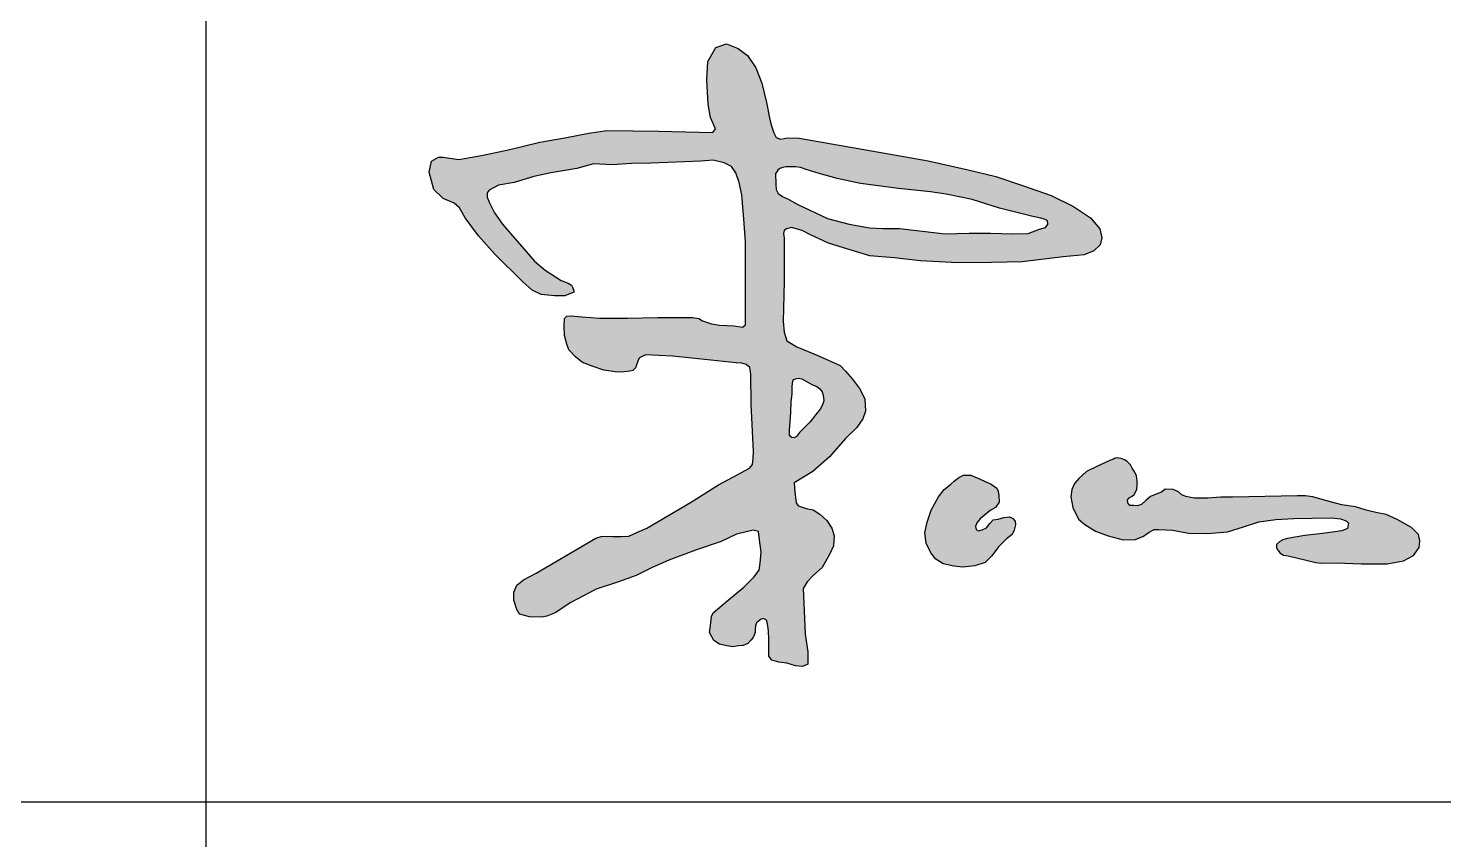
# Model space of a CAD drawing. Extents: x -417156 to 1571408, y 205758 to 1045562.
# Drawn here: x 1565358 to 1568945, y 790860 to 792916 of the extents above; entities that cross this region are included whole.
import ezdxf

# ---------------------------------------------------------------- set-up
doc = ezdxf.new("R2010")
doc.units = 0
doc.header["$LTSCALE"] = 1000
doc.header["$MEASUREMENT"] = 0
doc.layers.get('0').update_dxf_attribs({"linetype": 'CONTINUOUS'})
doc.layers.add('PUB_TITLE', color=4, linetype='CONTINUOUS')

msp = doc.modelspace()

# ---------------------------------------------------------------- hatches: boundary and pattern name
h = msp.add_hatch(color=7)
h.paths.add_polyline_path([(1567273.5, 792384.9), (1567271.4, 792396.8), (1567273.2, 792403.7), (1567278.9, 792408.7), (1567291.8, 792411.7), (1567318.8, 792404.4), (1567340, 792392.9), (1567385.8, 792372.1), (1567434.6, 792356.5), (1567490.7, 792339.9), (1567552.1, 792334.7), (1567618.6, 792327.5), (1567713.2, 792322.3), (1567798.4, 792323.3), (1567876.4, 792324.3), (1567980.4, 792337.4), (1568033.8, 792342.4), (1568057.6, 792352.2), (1568074.1, 792367.8), (1568078.2, 792385.1), (1568073.3, 792408.1), (1568049.4, 792436), (1568006.8, 792464.7), (1567949.5, 792492.7), (1567879.4, 792517.2), (1567809.2, 792540.6), (1567739.1, 792558.1), (1567638.3, 792580.3), (1567494.2, 792606.2), (1567311.1, 792637.7), (1567282.8, 792638.8), (1567263.7, 792635.9), (1567252.7, 792639.4), (1567247, 792651.6), (1567241.2, 792668.9), (1567237.1, 792685.3), (1567228.1, 792728), (1567216.6, 792777.3), (1567201, 792815.9), (1567180.4, 792847.1), (1567156.6, 792865.2), (1567127, 792876.7), (1567099.8, 792867.6), (1567080.1, 792832.3), (1567077.6, 792785.5), (1567080.2, 792724.2), (1567086.7, 792690.5), (1567099.1, 792661.9), (1567092.4, 792652.6), (1567024, 792654.5), (1566955.6, 792655.4), (1566824, 792657.1), (1566777.8, 792650.6), (1566717.7, 792638.6), (1566653.9, 792627.5), (1566578.1, 792609.1), (1566506, 792594.3), (1566448.7, 792584.1), (1566408.9, 792589.7), (1566396.9, 792589.7), (1566379.3, 792579.5), (1566373.8, 792551.8), (1566385, 792508.1), (1566409, 792485), (1566436.8, 792473), (1566450.6, 792461.9), (1566464.5, 792436), (1566498.7, 792390.8), (1566540.3, 792343.7), (1566610, 792274.5), (1566634.2, 792252.6), (1566657.6, 792241.6), (1566691.2, 792238.7), (1566717.5, 792238.7), (1566740.2, 792248.2), (1566739.7, 792251.2), (1566739.4, 792253.4), (1566737.7, 792259), (1566734.1, 792265.4), (1566725.8, 792270.9), (1566708.4, 792277.3), (1566693.4, 792286.4), (1566667.5, 792303.5), (1566640.7, 792326.6), (1566613, 792358), (1566579.7, 792396.8), (1566559.4, 792419.9), (1566539.2, 792448.7), (1566526.4, 792474.4), (1566520.7, 792488.2), (1566520.7, 792499.5), (1566525.2, 792506.3), (1566549.1, 792518.8), (1566588.6, 792526), (1566638.5, 792540.6), (1566682.1, 792549.9), (1566747.6, 792561.3), (1566790.2, 792572.8), (1566836.2, 792570.6), (1566886.1, 792573.7), (1566935, 792574.8), (1567020.2, 792577.9), (1567061.8, 792580), (1567092.9, 792582), (1567121, 792575.8), (1567139.7, 792566.5), (1567151.1, 792549.9), (1567159.4, 792526), (1567165.7, 792494.8), (1567170.9, 792432.5), (1567175, 792376.5), (1567175.6, 792197.9), (1567175, 792165), (1567167.5, 792159.2), (1567146.1, 792162.1), (1567109.6, 792164.4), (1567088.8, 792167.3), (1567066.3, 792175.4), (1567057, 792181.2), (1567040.7, 792183.3), (1566953.4, 792183.3), (1566876.5, 792182.1), (1566805.9, 792181.6), (1566760.8, 792185), (1566733.1, 792187.9), (1566722.1, 792186.8), (1566716.3, 792181), (1566715.7, 792160.8), (1566716.3, 792137.7), (1566722.1, 792115.7), (1566727.3, 792101.3), (1566744.1, 792083.9), (1566762, 792069.5), (1566786.9, 792060.3), (1566815.8, 792049.9), (1566850.4, 792044.8), (1566867.5, 792046), (1566881.9, 792047.3), (1566890, 792049.3), (1566896.1, 792056), (1566900.3, 792067.6), (1566903, 792075.6), (1566906.9, 792081.5), (1566921.6, 792089), (1566991, 792085.4), (1567151.4, 792068.8), (1567165.8, 792067.8), (1567176.7, 792064.9), (1567186.1, 792056.6), (1567188.7, 792039.9), (1567189.7, 791964.1), (1567195.3, 791844.1), (1567194.9, 791826.2), (1567193.3, 791810.8), (1567185, 791802), (1567155.4, 791785.5), (1567106.9, 791759.3), (1567035.4, 791714.9), (1566924.9, 791649.8), (1566900.1, 791638.5), (1566879.2, 791629.5), (1566859.9, 791628.9), (1566838.6, 791628.3), (1566821.3, 791629.9), (1566809.7, 791628.6), (1566796, 791624.5), (1566644.8, 791535.9), (1566612.9, 791518.5), (1566595.9, 791505.6), (1566587.7, 791487.6), (1566587.7, 791467.6), (1566595.9, 791443.5), (1566602.1, 791431.6), (1566627.8, 791425.5), (1566658.7, 791424.5), (1566671.5, 791426.5), (1566692.7, 791435.5), (1566732.2, 791461.4), (1566797, 791494.9), (1566851.2, 791513), (1566898.1, 791529.4), (1566938.4, 791549.9), (1566981.1, 791568.8), (1567051.2, 791595), (1567113.6, 791616.3), (1567152.3, 791634.4), (1567170.4, 791638.5), (1567194.2, 791645.1), (1567208.2, 791641), (1567210.6, 791620.4), (1567214.7, 791589.2), (1567212.3, 791561.3), (1567209.8, 791543.3), (1567196.7, 791526), (1567171.2, 791500.6), (1567131.7, 791468.5), (1567093.6, 791434.8), (1567088.6, 791425.7), (1567086.8, 791403.3), (1567084, 791385.5), (1567094.6, 791365.4), (1567109.6, 791355.4), (1567127.9, 791351.7), (1567143.5, 791349.4), (1567157.2, 791351.2), (1567169.1, 791352.6), (1567181.5, 791357.2), (1567188.8, 791365.9), (1567194.7, 791372.3), (1567199.3, 791385.5), (1567199.3, 791393.3), (1567200.7, 791402), (1567203.4, 791409.7), (1567211.2, 791416.6), (1567214.8, 791418.9), (1567221.2, 791420.7), (1567228.6, 791417), (1567230.9, 791407.4), (1567233.6, 791389.2), (1567233.9, 791368), (1567234.5, 791338.8), (1567234.5, 791325.8), (1567241.7, 791315.4), (1567259.9, 791310.2), (1567280.1, 791307.6), (1567302.2, 791301.1), (1567319.7, 791299.1), (1567333.1, 791305.3), (1567333.1, 791336.8), (1567326.5, 791381.5), (1567322, 791478.8), (1567321.3, 791497.1), (1567331.5, 791513.9), (1567347.6, 791530.7), (1567369.5, 791549.7), (1567388.6, 791584.9), (1567398.1, 791605.3), (1567399.5, 791630.2), (1567393.7, 791649.9), (1567381.2, 791668.9), (1567363.3, 791685.3), (1567346.5, 791696.3), (1567329.2, 791699.7), (1567309, 791706.1), (1567303.2, 791714.2), (1567300.9, 791734.4), (1567299.1, 791752.3), (1567298.3, 791764.4), (1567346.2, 791793.5), (1567388.3, 791830.9), (1567428.4, 791877.4), (1567457.7, 791905.2), (1567472.3, 791926.4), (1567478.9, 791946.1), (1567477.5, 791977.8), (1567464.3, 792003.3), (1567446, 792027.4), (1567428.5, 792047.9), (1567415.3, 792061.7), (1567358.2, 792087.4), (1567305.6, 792109.6), (1567280.1, 792124.3), (1567273.1, 792146.5), (1567270.7, 792173.3), (1567273.5, 792275.2)])
h.paths.add_polyline_path([(1567307.6, 792469.8), (1567284.8, 792482.6), (1567269.2, 792490.4), (1567258.3, 792498.2), (1567252.8, 792507.8), (1567251.9, 792521.5), (1567251.4, 792548.9), (1567254.3, 792552.4), (1567256.9, 792556.6), (1567262, 792560.8), (1567270, 792563.4), (1567277.8, 792565), (1567291.3, 792565.6), (1567301.9, 792565.3), (1567314.8, 792563.4), (1567328.7, 792558.9), (1567362, 792548.7), (1567407.3, 792535.8), (1567466.5, 792522.9), (1567563, 792510.7), (1567644, 792502.4), (1567683.5, 792496.1), (1567750, 792482.6), (1567818.6, 792460.8), (1567903.5, 792439.2), (1567923.9, 792435.5), (1567934.5, 792432.3), (1567939.7, 792429), (1567941, 792423.7), (1567941.4, 792419.3), (1567935.3, 792411.5), (1567920.3, 792407.1), (1567891.6, 792396.5), (1567852, 792395.9), (1567795.9, 792397.1), (1567742.2, 792397.1), (1567681.4, 792395.9), (1567565.4, 792408.8), (1567524.5, 792408.8), (1567489.5, 792411.2), (1567438.1, 792420.5), (1567383.1, 792434.5)], flags=16)
h.paths.add_polyline_path([(1567302, 792028.6), (1567308.5, 792029.7), (1567317.8, 792028.6), (1567345, 792013.3), (1567356, 792008.8), (1567363.3, 792002.8), (1567369.3, 791995.5), (1567372, 791986.4), (1567373.4, 791972.2), (1567370.2, 791962.2), (1567364.2, 791951.7), (1567353.7, 791938), (1567339.1, 791918.8), (1567324.9, 791904.6), (1567312.1, 791891.8), (1567304.3, 791882.2), (1567298.9, 791879), (1567292.8, 791879.2), (1567289.8, 791881), (1567287.1, 791886.2), (1567286.9, 791897.1), (1567289.9, 791943.2), (1567291.1, 791970.4), (1567292.4, 791982.6), (1567293.8, 791991.2), (1567293.8, 792009.5), (1567294.9, 792022.4), (1567297, 792026.9)], flags=16)
h = msp.add_hatch(color=7)
h.paths.add_polyline_path([(1567836.8, 791622.6), (1567851.2, 791633.4), (1567856.4, 791644.7), (1567859.5, 791658.5), (1567858.4, 791667.3), (1567852.3, 791674.5), (1567844, 791678.1), (1567830.2, 791676.5), (1567815.8, 791672.9), (1567802.9, 791670.9), (1567794.2, 791661.6), (1567785.9, 791650.8), (1567775.1, 791645.2), (1567765.9, 791643.1), (1567759.7, 791646.2), (1567757.7, 791653.9), (1567761.8, 791663.2), (1567769.5, 791673.4), (1567795.2, 791694.7), (1567809.1, 791702.4), (1567818, 791715.5), (1567817.6, 791732.6), (1567815.6, 791743.5), (1567811.9, 791750.9), (1567797.7, 791761), (1567781, 791769.1), (1567761.9, 791777.3), (1567746, 791783.8), (1567727.7, 791783.8), (1567715.9, 791778.3), (1567705.2, 791770.1), (1567694.4, 791760.3), (1567679, 791747.5), (1567664.6, 791729), (1567645.6, 791695.1), (1567635.8, 791664.6), (1567629.6, 791637.9), (1567632.7, 791611.7), (1567645, 791587), (1567657.4, 791571.6), (1567676.4, 791559.3), (1567703.2, 791553.6), (1567726.3, 791550.6), (1567756.6, 791554.1), (1567782.3, 791562.9), (1567799.3, 791579.3), (1567816.3, 791602.4)])
h.paths.add_polyline_path([(1568798.6, 791684.4), (1568772.3, 791689.5), (1568748.2, 791695.4), (1568721.1, 791704.1), (1568686.1, 791709.2), (1568645.1, 791719.5), (1568613, 791729), (1568593.2, 791731.9), (1568574.2, 791731.9), (1568409.5, 791728), (1568380.2, 791728), (1568347.3, 791725.9), (1568312.3, 791725.4), (1568291.2, 791730), (1568281, 791734.1), (1568272.2, 791741.9), (1568258.9, 791748), (1568238.7, 791748.5), (1568229.5, 791741.3), (1568216.1, 791735.7), (1568201.7, 791730), (1568190.4, 791720.3), (1568178.8, 791710.1), (1568167.6, 791706.5), (1568159.2, 791707.5), (1568149.3, 791707.3), (1568144.2, 791713.9), (1568143.7, 791721), (1568147.8, 791726.6), (1568154.9, 791730.9), (1568160, 791735.5), (1568167.2, 791747.7), (1568168.1, 791759.9), (1568167.5, 791768.9), (1568165.9, 791782.4), (1568161.7, 791791.4), (1568155.3, 791801.7), (1568150.8, 791810.3), (1568142.7, 791818.4), (1568135.3, 791823.2), (1568127, 791826.1), (1568115.4, 791828), (1568110.6, 791826.4), (1568106, 791824), (1568100.6, 791822.2), (1568065.5, 791806.1), (1568039.2, 791793), (1568020.2, 791775.4), (1568009.2, 791763), (1568002.6, 791747.7), (1567999.7, 791729.4), (1568004.8, 791702.4), (1568019.4, 791672.5), (1568035.5, 791659.3), (1568062.6, 791641.8), (1568094.7, 791630.1), (1568132.7, 791619.9), (1568163.4, 791621.4), (1568183.9, 791629.4), (1568197.8, 791639.6), (1568210.9, 791646.2), (1568222.6, 791646.2), (1568258.5, 791644.7), (1568297.5, 791637.4), (1568345.9, 791636.5), (1568396.7, 791640.2), (1568437.6, 791652.9), (1568476.2, 791665.7), (1568519.4, 791671.5), (1568565, 791673.9), (1568611.7, 791675), (1568660.8, 791675.9), (1568683.4, 791673), (1568697.8, 791668.3), (1568703.6, 791662.6), (1568700.8, 791648.8), (1568686.2, 791642.7), (1568662.6, 791639.9), (1568630.9, 791635.4), (1568593, 791630.9), (1568548.7, 791623.9), (1568536.8, 791619.8), (1568529.4, 791615.8), (1568520.5, 791608.2), (1568521.3, 791600), (1568524.1, 791593.9), (1568530.4, 791586.6), (1568538.6, 791581.2), (1568550.5, 791579.9), (1568620.4, 791562.8), (1568634.9, 791561), (1568673.6, 791561.8), (1568735.8, 791559.6), (1568801.5, 791559.6), (1568843.2, 791566.9), (1568868.1, 791580.7), (1568882.7, 791600.4), (1568884.1, 791618), (1568880.5, 791633.3), (1568862.9, 791651.6), (1568847.6, 791660.3), (1568827.1, 791672)])

# ---------------------------------------------------------------- linework, layer by layer
for points in [[(1566740.2, 792248.2), (1566717.5, 792238.7), (1566691.2, 792238.7), (1566657.6, 792241.6), (1566634.2, 792252.6), (1566610, 792274.5), (1566540.3, 792343.7), (1566498.7, 792390.8), (1566464.5, 792436), (1566450.6, 792461.9), (1566436.8, 792473), (1566409, 792485), (1566385, 792508.1), (1566373.8, 792551.8), (1566379.3, 792579.5), (1566396.9, 792589.7), (1566408.9, 792589.7), (1566448.7, 792584.1), (1566506, 792594.3), (1566578.1, 792609.1), (1566653.9, 792627.5), (1566717.7, 792638.6), (1566777.8, 792650.6), (1566824, 792657.1), (1566955.6, 792655.4), (1567024, 792654.5), (1567092.4, 792652.6), (1567099.1, 792661.9), (1567086.7, 792690.5), (1567080.2, 792724.2), (1567077.6, 792785.5), (1567080.1, 792832.3), (1567099.8, 792867.6), (1567127, 792876.7), (1567156.6, 792865.2), (1567180.4, 792847.1), (1567201, 792815.9), (1567216.6, 792777.3), (1567228.1, 792728), (1567237.1, 792685.3), (1567241.2, 792668.9), (1567247, 792651.6), (1567252.7, 792639.4), (1567263.7, 792635.9), (1567282.8, 792638.8), (1567311.1, 792637.7), (1567494.2, 792606.2), (1567638.3, 792580.3), (1567739.1, 792558.1), (1567809.2, 792540.6), (1567879.4, 792517.2), (1567949.5, 792492.7), (1568006.8, 792464.7), (1568049.4, 792436), (1568073.3, 792408.1), (1568078.2, 792385.1), (1568074.1, 792367.8), (1568057.6, 792352.2), (1568033.8, 792342.4), (1567980.4, 792337.4), (1567876.4, 792324.3), (1567798.4, 792323.3), (1567713.2, 792322.3), (1567618.6, 792327.5), (1567552.1, 792334.7), (1567490.7, 792339.9), (1567434.6, 792356.5), (1567385.8, 792372.1), (1567340, 792392.9), (1567318.8, 792404.4), (1567291.8, 792411.7), (1567278.9, 792408.7), (1567273.2, 792403.7), (1567271.4, 792396.8), (1567273.5, 792384.9), (1567273.5, 792275.2), (1567270.7, 792173.3), (1567273.1, 792146.5), (1567280.1, 792124.3), (1567305.6, 792109.6), (1567358.2, 792087.4), (1567415.3, 792061.7), (1567428.5, 792047.9), (1567446, 792027.4), (1567464.3, 792003.3), (1567477.5, 791977.8), (1567478.9, 791946.1), (1567472.3, 791926.4), (1567457.7, 791905.2), (1567428.4, 791877.4), (1567388.3, 791830.9), (1567346.2, 791793.5), (1567298.3, 791764.4), (1567299.1, 791752.3), (1567300.9, 791734.4), (1567303.2, 791714.2), (1567309, 791706.1), (1567329.2, 791699.7), (1567346.5, 791696.3), (1567363.3, 791685.3), (1567381.2, 791668.9), (1567393.7, 791649.9), (1567399.5, 791630.2), (1567398.1, 791605.3), (1567388.6, 791584.9), (1567369.5, 791549.7), (1567347.6, 791530.7), (1567331.5, 791513.9), (1567321.3, 791497.1), (1567322, 791478.8), (1567326.5, 791381.5), (1567333.1, 791336.8), (1567333.1, 791305.3), (1567319.7, 791299.1), (1567302.2, 791301.1), (1567280.1, 791307.6), (1567259.9, 791310.2), (1567241.7, 791315.4), (1567234.5, 791325.8), (1567234.5, 791338.8), (1567233.9, 791368), (1567233.6, 791389.2), (1567230.9, 791407.4), (1567228.6, 791417), (1567221.2, 791420.7), (1567214.8, 791418.9), (1567211.2, 791416.6), (1567203.4, 791409.7), (1567200.7, 791402), (1567199.3, 791393.3), (1567199.3, 791385.5), (1567194.7, 791372.3), (1567188.8, 791365.9), (1567181.5, 791357.2), (1567169.1, 791352.6), (1567157.2, 791351.2), (1567143.5, 791349.4), (1567127.9, 791351.7), (1567109.6, 791355.4), (1567094.6, 791365.4), (1567084, 791385.5), (1567086.8, 791403.3), (1567088.6, 791425.7), (1567093.6, 791434.8), (1567131.7, 791468.5), (1567171.2, 791500.6), (1567196.7, 791526), (1567209.8, 791543.3), (1567212.3, 791561.3), (1567214.7, 791589.2), (1567210.6, 791620.4), (1567208.2, 791641), (1567194.2, 791645.1), (1567170.4, 791638.5), (1567152.3, 791634.4), (1567113.6, 791616.3), (1567051.2, 791595), (1566981.1, 791568.8), (1566938.4, 791549.9), (1566898.1, 791529.4), (1566851.2, 791513), (1566797, 791494.9), (1566732.2, 791461.4), (1566692.7, 791435.5), (1566671.5, 791426.5), (1566658.7, 791424.5), (1566627.8, 791425.5), (1566602.1, 791431.6), (1566595.9, 791443.5), (1566587.7, 791467.6), (1566587.7, 791487.6), (1566595.9, 791505.6), (1566612.9, 791518.5), (1566644.8, 791535.9), (1566796, 791624.5), (1566809.7, 791628.6), (1566821.3, 791629.9), (1566838.6, 791628.3), (1566859.9, 791628.9), (1566879.2, 791629.5), (1566900.1, 791638.5), (1566924.9, 791649.8), (1567035.4, 791714.9), (1567106.9, 791759.3), (1567155.4, 791785.5), (1567185, 791802), (1567193.3, 791810.8), (1567194.9, 791826.2), (1567195.3, 791844.1), (1567189.7, 791964.1), (1567188.7, 792039.9), (1567186.1, 792056.6), (1567176.7, 792064.9), (1567165.8, 792067.8), (1567151.4, 792068.8), (1566991, 792085.4), (1566921.6, 792089), (1566906.9, 792081.5), (1566903, 792075.6), (1566900.3, 792067.6), (1566896.1, 792056), (1566890, 792049.3), (1566881.9, 792047.3), (1566867.5, 792046), (1566850.4, 792044.8), (1566815.8, 792049.9), (1566786.9, 792060.3), (1566762, 792069.5), (1566744.1, 792083.9), (1566727.3, 792101.3), (1566722.1, 792115.7), (1566716.3, 792137.7), (1566715.7, 792160.8), (1566716.3, 792181), (1566722.1, 792186.8), (1566733.1, 792187.9), (1566760.8, 792185), (1566805.9, 792181.6), (1566876.5, 792182.1), (1566953.4, 792183.3), (1567040.7, 792183.3), (1567057, 792181.2), (1567066.3, 792175.4), (1567088.8, 792167.3), (1567109.6, 792164.4), (1567146.1, 792162.1), (1567167.5, 792159.2), (1567175, 792165), (1567175.6, 792197.9), (1567175, 792376.5), (1567170.9, 792432.5), (1567165.7, 792494.8), (1567159.4, 792526), (1567151.1, 792549.9), (1567139.7, 792566.5), (1567121, 792575.8), (1567092.9, 792582), (1567061.8, 792580), (1567020.2, 792577.9), (1566935, 792574.8), (1566886.1, 792573.7), (1566836.2, 792570.6), (1566790.2, 792572.8), (1566747.6, 792561.3), (1566682.1, 792549.9), (1566638.5, 792540.6), (1566588.6, 792526), (1566549.1, 792518.8), (1566525.2, 792506.3), (1566520.7, 792499.5), (1566520.7, 792488.2), (1566526.4, 792474.4), (1566539.2, 792448.7), (1566559.4, 792419.9), (1566579.7, 792396.8), (1566613, 792358), (1566640.7, 792326.6), (1566667.5, 792303.5), (1566693.4, 792286.4), (1566708.4, 792277.3), (1566725.8, 792270.9), (1566734.1, 792265.4), (1566737.7, 792259), (1566739.4, 792253.4), (1566739.7, 792251.2)], [(1567251.4, 792548.9), (1567251.9, 792521.5), (1567252.8, 792507.8), (1567258.3, 792498.2), (1567269.2, 792490.4), (1567284.8, 792482.6), (1567307.6, 792469.8), (1567383.1, 792434.5), (1567438.1, 792420.5), (1567489.5, 792411.2), (1567524.5, 792408.8), (1567565.4, 792408.8), (1567681.4, 792395.9), (1567742.2, 792397.1), (1567795.9, 792397.1), (1567852, 792395.9), (1567891.6, 792396.5), (1567920.3, 792407.1), (1567935.3, 792411.5), (1567941.4, 792419.3), (1567941, 792423.7), (1567939.7, 792429), (1567934.5, 792432.3), (1567923.9, 792435.5), (1567903.5, 792439.2), (1567818.6, 792460.8), (1567750, 792482.6), (1567683.5, 792496.1), (1567644, 792502.4), (1567563, 792510.7), (1567466.5, 792522.9), (1567407.3, 792535.8), (1567362, 792548.7), (1567328.7, 792558.9), (1567314.8, 792563.4), (1567301.9, 792565.3), (1567291.3, 792565.6), (1567277.8, 792565), (1567270, 792563.4), (1567262, 792560.8), (1567256.9, 792556.6), (1567254.3, 792552.4)], [(1567293.8, 791991.2), (1567293.8, 792009.5), (1567294.9, 792022.4), (1567297, 792026.9), (1567302, 792028.6), (1567308.5, 792029.7), (1567317.8, 792028.6), (1567345, 792013.3), (1567356, 792008.8), (1567363.3, 792002.8), (1567369.3, 791995.5), (1567372, 791986.4), (1567373.4, 791972.2), (1567370.2, 791962.2), (1567364.2, 791951.7), (1567353.7, 791938), (1567339.1, 791918.8), (1567324.9, 791904.6), (1567312.1, 791891.8), (1567304.3, 791882.2), (1567298.9, 791879), (1567292.8, 791879.2), (1567289.8, 791881), (1567287.1, 791886.2), (1567286.9, 791897.1), (1567289.9, 791943.2), (1567291.1, 791970.4), (1567292.4, 791982.6)], [(1568100.6, 791822.2), (1568065.5, 791806.1), (1568039.2, 791793), (1568020.2, 791775.4), (1568009.2, 791763), (1568002.6, 791747.7), (1567999.7, 791729.4), (1568004.8, 791702.4), (1568019.4, 791672.5), (1568035.5, 791659.3), (1568062.6, 791641.8), (1568094.7, 791630.1), (1568132.7, 791619.9), (1568163.4, 791621.4), (1568183.9, 791629.4), (1568197.8, 791639.6), (1568210.9, 791646.2), (1568222.6, 791646.2), (1568258.5, 791644.7), (1568297.5, 791637.4), (1568345.9, 791636.5), (1568396.7, 791640.2), (1568437.6, 791652.9), (1568476.2, 791665.7), (1568519.4, 791671.5), (1568565, 791673.9), (1568611.7, 791675), (1568660.8, 791675.9), (1568683.4, 791673), (1568697.8, 791668.3), (1568703.6, 791662.6), (1568700.8, 791648.8), (1568686.2, 791642.7), (1568662.6, 791639.9), (1568630.9, 791635.4), (1568593, 791630.9), (1568548.7, 791623.9), (1568536.8, 791619.8), (1568529.4, 791615.8), (1568520.5, 791608.2), (1568521.3, 791600), (1568524.1, 791593.9), (1568530.4, 791586.6), (1568538.6, 791581.2), (1568550.5, 791579.9), (1568620.4, 791562.8), (1568634.9, 791561), (1568673.6, 791561.8), (1568735.8, 791559.6), (1568801.5, 791559.6), (1568843.2, 791566.9), (1568868.1, 791580.7), (1568882.7, 791600.4), (1568884.1, 791618), (1568880.5, 791633.3), (1568862.9, 791651.6), (1568847.6, 791660.3), (1568827.1, 791672), (1568798.6, 791684.4), (1568772.3, 791689.5), (1568748.2, 791695.4), (1568721.1, 791704.1), (1568686.1, 791709.2), (1568645.1, 791719.5), (1568613, 791729), (1568593.2, 791731.9), (1568574.2, 791731.9), (1568409.5, 791728), (1568380.2, 791728), (1568347.3, 791725.9), (1568312.3, 791725.4), (1568291.2, 791730), (1568281, 791734.1), (1568272.2, 791741.9), (1568258.9, 791748), (1568238.7, 791748.5), (1568229.5, 791741.3), (1568216.1, 791735.7), (1568201.7, 791730), (1568190.4, 791720.3), (1568178.8, 791710.1), (1568167.6, 791706.5), (1568159.2, 791707.5), (1568149.3, 791707.3), (1568144.2, 791713.9), (1568143.7, 791721), (1568147.8, 791726.6), (1568154.9, 791730.9), (1568160, 791735.5), (1568167.2, 791747.7), (1568168.1, 791759.9), (1568167.5, 791768.9), (1568165.9, 791782.4), (1568161.7, 791791.4), (1568155.3, 791801.7), (1568150.8, 791810.3), (1568142.7, 791818.4), (1568135.3, 791823.2), (1568127, 791826.1), (1568115.4, 791828), (1568110.6, 791826.4), (1568106, 791824)], [(1567715.9, 791778.3), (1567727.7, 791783.8), (1567746, 791783.8), (1567761.9, 791777.3), (1567781, 791769.1), (1567797.7, 791761), (1567811.9, 791750.9), (1567815.6, 791743.5), (1567817.6, 791732.6), (1567818, 791715.5), (1567809.1, 791702.4), (1567795.2, 791694.7), (1567769.5, 791673.4), (1567761.8, 791663.2), (1567757.7, 791653.9), (1567759.7, 791646.2), (1567765.9, 791643.1), (1567775.1, 791645.2), (1567785.9, 791650.8), (1567794.2, 791661.6), (1567802.9, 791670.9), (1567815.8, 791672.9), (1567830.2, 791676.5), (1567844, 791678.1), (1567852.3, 791674.5), (1567858.4, 791667.3), (1567859.5, 791658.5), (1567856.4, 791644.7), (1567851.2, 791633.4), (1567836.8, 791622.6), (1567816.3, 791602.4), (1567799.3, 791579.3), (1567782.3, 791562.9), (1567756.6, 791554.1), (1567726.3, 791550.6), (1567703.2, 791553.6), (1567676.4, 791559.3), (1567657.4, 791571.6), (1567645, 791587), (1567632.7, 791611.7), (1567629.6, 791637.9), (1567635.8, 791664.6), (1567645.6, 791695.1), (1567664.6, 791729), (1567679, 791747.5), (1567694.4, 791760.3), (1567705.2, 791770.1)]]:
    msp.add_lwpolyline(points, close=True)
at = {"layer": 'PUB_TITLE', "color": 4}
for p, q in [((1565808.3, 780956.2), (1565808.3, 794956.2)), ((1558408.4, 790956.2), (1569408.4, 790956.2))]:
    msp.add_line(p, q, dxfattribs=at)

doc.saveas('drawing.dxf')
